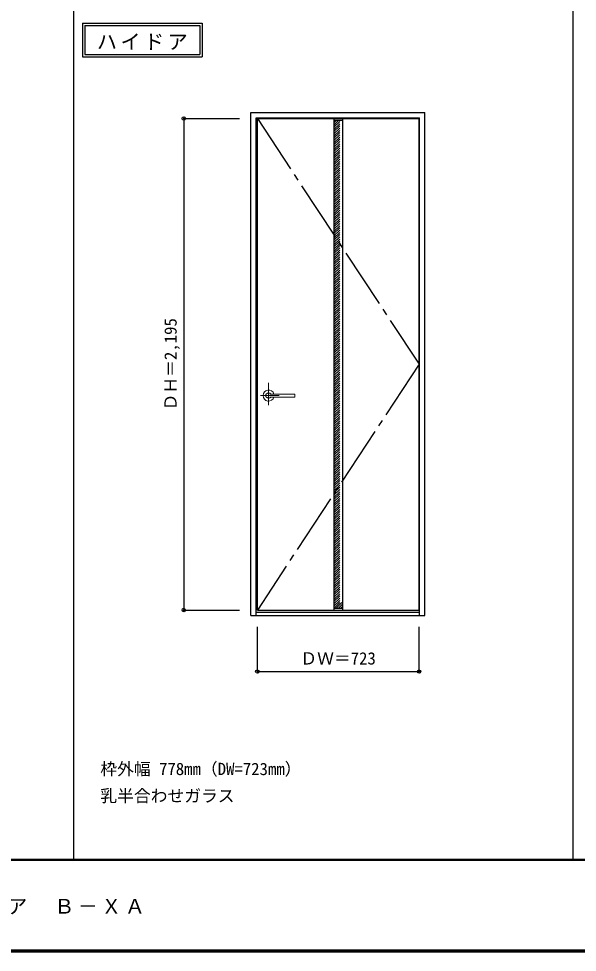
# Model space of a CAD drawing. Units: millimetres, scale not verified. Extents: x -6000 to 5700, y -4307 to 4175.
# Drawn here: x -3503 to -1007, y -4205 to -36 of the extents above; entities that cross this region are included whole.
import ezdxf
from ezdxf.enums import TextEntityAlignment as Align

# ---------------------------------------------------------------- set-up
doc = ezdxf.new("R2010")
doc.units = ezdxf.units.MM
doc.header["$LTSCALE"] = 30
doc.header["$PDMODE"] = 32
doc.header["$PDSIZE"] = 15
for name, pattern in [('CHAIN1', [8, 5, -1, 1, -1]), ('CHAIN2', [12, 9, -1, 1, -1]), ('DASHED1', [1.8, 1.2, -0.6])]:
    doc.linetypes.add(name, pattern=pattern)
for name, color, linetype in [('0-2_扉', 3, 'Continuous'), ('0-3_仕上げ', 3, 'Continuous'), ('0-4_枠', 3, 'Continuous'), ('0-7', 7, 'CHAIN2'), ('0-A_文字', 7, 'Continuous'), ('0-B_寸法', 7, 'Continuous'), ('0-C_ハッチ', 4, 'DASHED1'), ('F-1_枠', 6, 'Continuous'), ('F-A_文字', 7, 'Continuous')]:
    doc.layers.add(name, color=color, linetype=linetype)
doc.layers.add('0-5_レバー', color=7, linetype='Continuous', lineweight=18)
doc.styles.add('ＭＳ ゴシック', font='')
doc.styles.get('ＭＳ ゴシック').set_extended_font_data('MS Gothic')

msp = doc.modelspace()

# ---------------------------------------------------------------- linework, layer by layer
at = {"layer": '0-2_扉'}
for p, q in [((-2436.8, -481.25), (-1713.8, -481.25)), ((-2436.8, -2676.25), (-2436.8, -481.25)), ((-1713.8, -2676.25), (-1713.8, -481.25)), ((-2436.8, -2676.25), (-1713.8, -2676.25))]:
    msp.add_line(p, q, dxfattribs=at)
at = {"layer": '0-3_仕上げ'}
for p, q in [((-2094.3, -481.25), (-2094.3, -2676.25)), ((-2056.3, -481.25), (-2056.3, -2676.25))]:
    msp.add_line(p, q, dxfattribs=at)
at = {"layer": '0-3_仕上げ', "color": 7}
for p, q in [((-2094.3, -489.25), (-2056.3, -489.25)), ((-2094.3, -2668.25), (-2056.3, -2668.25))]:
    msp.add_line(p, q, dxfattribs=at)
at = {"layer": '0-4_枠'}
for p, q in [((-2465.8, -454.25), (-1687.8, -454.25)), ((-2465.8, -2701.25), (-2465.8, -454.25)), ((-1687.8, -2701.25), (-1687.8, -454.25)), ((-2441.8, -478.25), (-1711.8, -478.25)), ((-2441.8, -2701.25), (-2441.8, -478.25)), ((-1711.8, -2701.25), (-1711.8, -478.25)), ((-2465.8, -2701.25), (-1687.8, -2701.25)), ((-2441.8, -2686.25), (-1711.8, -2686.25))]:
    msp.add_line(p, q, dxfattribs=at)
at = {"layer": '0-5_レバー', "color": 4, "linetype": 'CHAIN1'}
for p, q in [((-2386.3, -1662.29), (-2386.3, -1762.14)), ((-2339.5, -1718.75), (-2422.52, -1718.75))]:
    msp.add_line(p, q, dxfattribs=at)
at = {"layer": '0-5_レバー'}
for q in [(-2269.3, -1713.26), (-2269.3, -1724.25)]:
    msp.add_line((-2269.3, -1718.75), q, dxfattribs=at)
for points in [[(-2376.34, -1711.76), (-2377.11, -1710.97), (-2379.08, -1709.6), (-2381.32, -1708.59), (-2383.76, -1707.96), (-2386.3, -1707.75), (-2388.84, -1707.96), (-2391.27, -1708.59), (-2393.52, -1709.6), (-2395.49, -1710.97), (-2397.11, -1712.64), (-2398.31, -1714.54), (-2399.05, -1716.6), (-2399.3, -1718.75), (-2399.05, -1720.9), (-2398.31, -1722.96), (-2397.11, -1724.86), (-2395.49, -1726.53), (-2393.52, -1727.9), (-2391.27, -1728.91), (-2388.84, -1729.54), (-2386.3, -1729.75), (-2383.76, -1729.54), (-2381.32, -1728.91), (-2379.08, -1727.9), (-2377.11, -1726.53), (-2376.34, -1725.74)], [(-2270.8, -1711.75), (-2280.53, -1711.75), (-2290.71, -1711.75), (-2300.31, -1711.75), (-2309.3, -1711.75), (-2317.71, -1711.75), (-2325.52, -1711.75), (-2332.34, -1711.75), (-2338.64, -1711.75), (-2344.4, -1711.75), (-2349.65, -1711.75), (-2354.44, -1711.75), (-2359.09, -1711.75), (-2363.3, -1711.75), (-2367.05, -1711.75), (-2369.05, -1711.75), (-2370.9, -1711.75), (-2372.91, -1711.76), (-2375.32, -1711.76), (-2376.81, -1711.76), (-2378.35, -1711.76), (-2379.87, -1711.76), (-2380.97, -1711.76), (-2381.43, -1711.76), (-2381.43, -1711.77)], [(-2381.28, -1725.74), (-2381.15, -1725.74), (-2380.71, -1725.74), (-2379.99, -1725.74), (-2378.97, -1725.74), (-2377.71, -1725.74), (-2376.36, -1725.74), (-2373.5, -1725.74), (-2370.52, -1725.75), (-2367.5, -1725.75), (-2364.46, -1725.75), (-2361.39, -1725.75), (-2358.31, -1725.75), (-2354.31, -1725.75), (-2349.9, -1725.75), (-2344.93, -1725.75), (-2339.4, -1725.75), (-2333.31, -1725.75), (-2326.66, -1725.75), (-2319.45, -1725.75), (-2310.86, -1725.75), (-2301.6, -1725.75), (-2291.66, -1725.75), (-2281.05, -1725.75), (-2270.8, -1725.75)], [(-2270.8, -1711.75), (-2279.88, -1711.75), (-2280.28, -1711.75)]]:
    msp.add_lwpolyline(points, dxfattribs=at)
for centre, radius, start, end in [((-2386.3, -1718.75), 24.55, 16.59952, 343.36736), ((-2270.8, -1713.25), 1.5, 0.00847, 89.9163), ((-2270.8, -1713.25), 1.5, 360, 90.17419), ((-2270.8, -1724.25), 1.5, 270.16419, 0), ((-2270.8, -1724.25), 1.5, 269.91059, 359.99153)]:
    msp.add_arc(centre, radius, start, end, dxfattribs=at)
at = {"layer": '0-7'}
for p, q in [((-2436.8, -481.25), (-1713.8, -1578.75)), ((-1713.8, -1578.75), (-2436.8, -2676.25))]:
    msp.add_line(p, q, dxfattribs=at)
at = {"layer": '0-A_文字'}
for p, q in [((-3218.4, -55.5), (-3218.4, -205.5)), ((-3208.4, -65.5), (-2694.07, -65.5)), ((-2694.07, -65.5), (-2694.07, -195.5)), ((-3218.4, -205.5), (-2684.07, -205.5))]:
    msp.add_line(p, q, dxfattribs=at)
for points in [[(-3218.4, -55.5), (-2684.07, -55.5), (-2684.07, -205.5)], [(-3208.4, -65.5), (-3208.4, -195.5), (-2694.07, -195.5)]]:
    msp.add_lwpolyline(points, dxfattribs=at)
at = {"layer": '0-B_寸法', "color": 4}
for p, q in [((-2765.8, -481.25), (-2515.8, -481.25)), ((-2765.8, -481.25), (-2765.8, -2676.25)), ((-2765.8, -2676.25), (-2515.8, -2676.25)), ((-2436.8, -2951.25), (-2436.8, -2751.25)), ((-1713.8, -2951.25), (-1713.8, -2751.25)), ((-2436.8, -2951.25), (-1713.8, -2951.25))]:
    msp.add_line(p, q, dxfattribs=at)
at = {"layer": '0-B_寸法'}
for p in [(-2765.8, -481.25), (-2765.8, -2676.25), (-2436.8, -2951.25), (-1713.8, -2951.25)]:
    msp.add_point(p, dxfattribs=at)
at = {"layer": '0-C_ハッチ'}
for p, q in [((-2094.3, -490.55), (-2093, -489.25)), ((-2094.3, -520.25), (-2063.3, -489.25)), ((-2094.3, -510.35), (-2073.2, -489.25)), ((-2094.3, -500.45), (-2083.1, -489.25)), ((-2094.3, -530.15), (-2056.3, -492.15)), ((-2094.3, -540.05), (-2056.3, -502.05)), ((-2094.3, -549.95), (-2056.3, -511.95)), ((-2094.3, -559.85), (-2056.3, -521.85)), ((-2094.3, -569.75), (-2056.3, -531.75)), ((-2094.3, -579.65), (-2056.3, -541.65)), ((-2094.3, -589.55), (-2056.3, -551.55)), ((-2094.3, -599.45), (-2056.3, -561.45)), ((-2094.3, -609.35), (-2056.3, -571.35)), ((-2094.3, -619.25), (-2056.3, -581.25)), ((-2094.3, -629.15), (-2056.3, -591.15)), ((-2094.3, -639.05), (-2056.3, -601.05)), ((-2094.3, -648.95), (-2056.3, -610.95)), ((-2094.3, -658.85), (-2056.3, -620.85)), ((-2094.3, -668.74), (-2056.3, -630.74)), ((-2094.3, -678.64), (-2056.3, -640.64)), ((-2094.3, -688.54), (-2056.3, -650.54)), ((-2094.3, -698.44), (-2056.3, -660.44)), ((-2094.3, -708.34), (-2056.3, -670.34)), ((-2094.3, -718.24), (-2056.3, -680.24)), ((-2094.3, -728.14), (-2056.3, -690.14)), ((-2094.3, -738.04), (-2056.3, -700.04)), ((-2094.3, -747.94), (-2056.3, -709.94)), ((-2094.3, -757.84), (-2056.3, -719.84)), ((-2094.3, -767.74), (-2056.3, -729.74)), ((-2094.3, -777.64), (-2056.3, -739.64)), ((-2094.3, -787.54), (-2056.3, -749.54)), ((-2094.3, -797.44), (-2056.3, -759.44)), ((-2094.3, -807.34), (-2056.3, -769.34)), ((-2094.3, -817.24), (-2056.3, -779.24)), ((-2094.3, -827.14), (-2056.3, -789.14)), ((-2094.3, -837.04), (-2056.3, -799.04)), ((-2094.3, -846.94), (-2056.3, -808.94)), ((-2094.3, -856.84), (-2056.3, -818.84)), ((-2094.3, -866.73), (-2056.3, -828.73)), ((-2094.3, -876.63), (-2056.3, -838.63)), ((-2094.3, -886.53), (-2056.3, -848.53)), ((-2094.3, -896.43), (-2056.3, -858.43)), ((-2094.3, -906.33), (-2056.3, -868.33)), ((-2094.3, -916.23), (-2056.3, -878.23)), ((-2094.3, -926.13), (-2056.3, -888.13)), ((-2094.3, -936.03), (-2056.3, -898.03)), ((-2094.3, -945.93), (-2056.3, -907.93)), ((-2094.3, -955.83), (-2056.3, -917.83)), ((-2094.3, -965.73), (-2056.3, -927.73)), ((-2094.3, -975.63), (-2056.3, -937.63)), ((-2094.3, -985.53), (-2056.3, -947.53)), ((-2094.3, -995.43), (-2056.3, -957.43)), ((-2094.3, -1005.33), (-2056.3, -967.33)), ((-2094.3, -1015.23), (-2056.3, -977.23)), ((-2094.3, -1025.13), (-2056.3, -987.13)), ((-2094.3, -1035.03), (-2056.3, -997.03)), ((-2094.3, -1044.93), (-2056.3, -1006.93)), ((-2094.3, -1054.83), (-2056.3, -1016.83)), ((-2094.3, -1064.72), (-2056.3, -1026.72)), ((-2094.3, -1074.62), (-2056.3, -1036.62)), ((-2094.3, -1084.52), (-2056.3, -1046.52)), ((-2094.3, -1094.42), (-2056.3, -1056.42)), ((-2094.3, -1104.32), (-2056.3, -1066.32)), ((-2094.3, -1114.22), (-2056.3, -1076.22)), ((-2094.3, -1124.12), (-2056.3, -1086.12)), ((-2094.3, -1134.02), (-2056.3, -1096.02)), ((-2094.3, -1143.92), (-2056.3, -1105.92)), ((-2094.3, -1153.82), (-2056.3, -1115.82)), ((-2094.3, -1163.72), (-2056.3, -1125.72)), ((-2094.3, -1173.62), (-2056.3, -1135.62)), ((-2094.3, -1183.52), (-2056.3, -1145.52)), ((-2094.3, -1193.42), (-2056.3, -1155.42)), ((-2094.3, -1203.32), (-2056.3, -1165.32)), ((-2094.3, -1213.22), (-2056.3, -1175.22)), ((-2094.3, -1223.12), (-2056.3, -1185.12)), ((-2094.3, -1233.02), (-2056.3, -1195.02)), ((-2094.3, -1242.92), (-2056.3, -1204.92)), ((-2094.3, -1252.82), (-2056.3, -1214.82)), ((-2094.3, -1262.71), (-2056.3, -1224.71)), ((-2094.3, -1272.61), (-2056.3, -1234.61)), ((-2094.3, -1282.51), (-2056.3, -1244.51)), ((-2094.3, -1292.41), (-2056.3, -1254.41)), ((-2094.3, -1302.31), (-2056.3, -1264.31)), ((-2094.3, -1312.21), (-2056.3, -1274.21)), ((-2094.3, -1322.11), (-2056.3, -1284.11)), ((-2094.3, -1332.01), (-2056.3, -1294.01)), ((-2094.3, -1341.91), (-2056.3, -1303.91)), ((-2094.3, -1351.81), (-2056.3, -1313.81)), ((-2094.3, -1361.71), (-2056.3, -1323.71)), ((-2094.3, -1371.61), (-2056.3, -1333.61)), ((-2094.3, -1381.51), (-2056.3, -1343.51)), ((-2094.3, -1391.41), (-2056.3, -1353.41)), ((-2094.3, -1401.31), (-2056.3, -1363.31)), ((-2094.3, -1411.21), (-2056.3, -1373.21)), ((-2094.3, -1421.11), (-2056.3, -1383.11)), ((-2094.3, -1431.01), (-2056.3, -1393.01)), ((-2094.3, -1440.91), (-2056.3, -1402.91)), ((-2094.3, -1450.81), (-2056.3, -1412.81)), ((-2094.3, -1460.7), (-2056.3, -1422.7)), ((-2094.3, -1470.6), (-2056.3, -1432.6)), ((-2094.3, -1480.5), (-2056.3, -1442.5)), ((-2094.3, -1490.4), (-2056.3, -1452.4)), ((-2094.3, -1500.3), (-2056.3, -1462.3)), ((-2094.3, -1510.2), (-2056.3, -1472.2)), ((-2094.3, -1520.1), (-2056.3, -1482.1)), ((-2094.3, -1530), (-2056.3, -1492)), ((-2094.3, -1539.9), (-2056.3, -1501.9)), ((-2094.3, -1549.8), (-2056.3, -1511.8)), ((-2094.3, -1559.7), (-2056.3, -1521.7)), ((-2094.3, -1569.6), (-2056.3, -1531.6)), ((-2094.3, -1579.5), (-2056.3, -1541.5)), ((-2094.3, -1589.4), (-2056.3, -1551.4)), ((-2094.3, -1599.3), (-2056.3, -1561.3)), ((-2094.3, -1609.2), (-2056.3, -1571.2)), ((-2094.3, -1619.1), (-2056.3, -1581.1)), ((-2094.3, -1629), (-2056.3, -1591)), ((-2094.3, -1638.9), (-2056.3, -1600.9)), ((-2094.3, -1648.79), (-2056.3, -1610.79)), ((-2094.3, -1658.69), (-2056.3, -1620.69)), ((-2094.3, -1668.59), (-2056.3, -1630.59)), ((-2094.3, -1678.49), (-2056.3, -1640.49)), ((-2094.3, -1688.39), (-2056.3, -1650.39)), ((-2094.3, -1698.29), (-2056.3, -1660.29)), ((-2094.3, -1708.19), (-2056.3, -1670.19)), ((-2094.3, -1718.09), (-2056.3, -1680.09)), ((-2094.3, -1727.99), (-2056.3, -1689.99)), ((-2094.3, -1737.89), (-2056.3, -1699.89)), ((-2094.3, -1747.79), (-2056.3, -1709.79)), ((-2094.3, -1757.69), (-2056.3, -1719.69)), ((-2094.3, -1767.59), (-2056.3, -1729.59)), ((-2094.3, -1777.49), (-2056.3, -1739.49)), ((-2094.3, -1787.39), (-2056.3, -1749.39)), ((-2094.3, -1797.29), (-2056.3, -1759.29)), ((-2094.3, -1807.19), (-2056.3, -1769.19)), ((-2094.3, -1817.09), (-2056.3, -1779.09)), ((-2094.3, -1826.99), (-2056.3, -1788.99)), ((-2094.3, -1836.89), (-2056.3, -1798.89)), ((-2094.3, -1846.78), (-2056.3, -1808.78)), ((-2094.3, -1856.68), (-2056.3, -1818.68)), ((-2094.3, -1866.58), (-2056.3, -1828.58)), ((-2094.3, -1876.48), (-2056.3, -1838.48)), ((-2094.3, -1886.38), (-2056.3, -1848.38)), ((-2094.3, -1896.28), (-2056.3, -1858.28)), ((-2094.3, -1906.18), (-2056.3, -1868.18)), ((-2094.3, -1916.08), (-2056.3, -1878.08)), ((-2094.3, -1925.98), (-2056.3, -1887.98)), ((-2094.3, -1935.88), (-2056.3, -1897.88)), ((-2094.3, -1945.78), (-2056.3, -1907.78)), ((-2094.3, -1955.68), (-2056.3, -1917.68)), ((-2094.3, -1965.58), (-2056.3, -1927.58)), ((-2094.3, -1975.48), (-2056.3, -1937.48)), ((-2094.3, -1985.38), (-2056.3, -1947.38)), ((-2094.3, -1995.28), (-2056.3, -1957.28)), ((-2094.3, -2005.18), (-2056.3, -1967.18)), ((-2094.3, -2015.08), (-2056.3, -1977.08)), ((-2094.3, -2024.98), (-2056.3, -1986.98)), ((-2094.3, -2034.88), (-2056.3, -1996.88)), ((-2094.3, -2044.77), (-2056.3, -2006.77)), ((-2094.3, -2054.67), (-2056.3, -2016.67)), ((-2094.3, -2064.57), (-2056.3, -2026.57)), ((-2094.3, -2074.47), (-2056.3, -2036.47)), ((-2094.3, -2084.37), (-2056.3, -2046.37)), ((-2094.3, -2094.27), (-2056.3, -2056.27)), ((-2094.3, -2104.17), (-2056.3, -2066.17)), ((-2094.3, -2114.07), (-2056.3, -2076.07)), ((-2094.3, -2123.97), (-2056.3, -2085.97)), ((-2094.3, -2133.87), (-2056.3, -2095.87)), ((-2094.3, -2143.77), (-2056.3, -2105.77)), ((-2094.3, -2153.67), (-2056.3, -2115.67)), ((-2094.3, -2163.57), (-2056.3, -2125.57)), ((-2094.3, -2173.47), (-2056.3, -2135.47)), ((-2094.3, -2183.37), (-2056.3, -2145.37)), ((-2094.3, -2193.27), (-2056.3, -2155.27)), ((-2094.3, -2203.17), (-2056.3, -2165.17)), ((-2094.3, -2213.07), (-2056.3, -2175.07)), ((-2094.3, -2222.97), (-2056.3, -2184.97)), ((-2094.3, -2232.87), (-2056.3, -2194.87)), ((-2094.3, -2242.76), (-2056.3, -2204.76)), ((-2094.3, -2252.66), (-2056.3, -2214.66)), ((-2094.3, -2262.56), (-2056.3, -2224.56)), ((-2094.3, -2272.46), (-2056.3, -2234.46)), ((-2094.3, -2282.36), (-2056.3, -2244.36)), ((-2094.3, -2292.26), (-2056.3, -2254.26)), ((-2094.3, -2302.16), (-2056.3, -2264.16)), ((-2094.3, -2312.06), (-2056.3, -2274.06)), ((-2094.3, -2321.96), (-2056.3, -2283.96)), ((-2094.3, -2331.86), (-2056.3, -2293.86)), ((-2094.3, -2341.76), (-2056.3, -2303.76)), ((-2094.3, -2351.66), (-2056.3, -2313.66)), ((-2094.3, -2361.56), (-2056.3, -2323.56)), ((-2094.3, -2371.46), (-2056.3, -2333.46)), ((-2094.3, -2381.36), (-2056.3, -2343.36)), ((-2094.3, -2391.26), (-2056.3, -2353.26)), ((-2094.3, -2401.16), (-2056.3, -2363.16)), ((-2094.3, -2411.06), (-2056.3, -2373.06)), ((-2094.3, -2420.96), (-2056.3, -2382.96)), ((-2094.3, -2430.86), (-2056.3, -2392.86)), ((-2094.3, -2440.75), (-2056.3, -2402.75)), ((-2094.3, -2450.65), (-2056.3, -2412.65)), ((-2094.3, -2460.55), (-2056.3, -2422.55)), ((-2094.3, -2470.45), (-2056.3, -2432.45)), ((-2094.3, -2480.35), (-2056.3, -2442.35)), ((-2094.3, -2490.25), (-2056.3, -2452.25)), ((-2094.3, -2500.15), (-2056.3, -2462.15)), ((-2094.3, -2510.05), (-2056.3, -2472.05)), ((-2094.3, -2519.95), (-2056.3, -2481.95)), ((-2094.3, -2529.85), (-2056.3, -2491.85)), ((-2094.3, -2539.75), (-2056.3, -2501.75)), ((-2094.3, -2549.65), (-2056.3, -2511.65)), ((-2094.3, -2559.55), (-2056.3, -2521.55)), ((-2094.3, -2569.45), (-2056.3, -2531.45)), ((-2094.3, -2579.35), (-2056.3, -2541.35)), ((-2094.3, -2589.25), (-2056.3, -2551.25)), ((-2094.3, -2599.15), (-2056.3, -2561.15)), ((-2094.3, -2609.05), (-2056.3, -2571.05)), ((-2094.3, -2618.95), (-2056.3, -2580.95)), ((-2094.3, -2628.84), (-2056.3, -2590.84)), ((-2094.3, -2638.74), (-2056.3, -2600.74)), ((-2094.3, -2648.64), (-2056.3, -2610.64)), ((-2094.3, -2658.54), (-2056.3, -2620.54)), ((-2094.11, -2668.25), (-2056.3, -2630.44)), ((-2084.21, -2668.25), (-2056.3, -2640.34)), ((-2074.31, -2668.25), (-2056.3, -2650.24)), ((-2064.41, -2668.25), (-2056.3, -2660.14))]:
    msp.add_line(p, q, dxfattribs=at)
at = {"layer": 'F-1_枠'}
for p, q in [((-3258.4, 4175), (-3258.4, -3790)), ((-1026.8, 4175), (-1026.8, -3790)), ((5700, -3790), (-6000, -3790)), ((5700, -3795), (-6000, -3795)), ((5700, -4195), (-6000, -4195)), ((5700, -4200), (-6000, -4200)), ((5700, -4205), (-6000, -4205))]:
    msp.add_line(p, q, dxfattribs=at)

# ---------------------------------------------------------------- texts
at = {"layer": '0-A_文字', "style": 'ＭＳ ゴシック'}
for s, p in [('枠外幅 778mm（DW=723mm）', (-3138.4, -3430)), ('乳半合わせガラス', (-3138.4, -3550))]:
    msp.add_text(s, height=54.99, dxfattribs=at).set_placement(p, align=Align.BOTTOM_LEFT)
at = {"layer": '0-A_文字', "insert": (-3153.74, -175.5), "char_height": 65.98, "attachment_point": 7, "style": 'ＭＳ ゴシック'}
msp.add_mtext('\\T1.17;ハイドア', dxfattribs=at)
at = {"layer": '0-B_寸法', "style": 'ＭＳ ゴシック'}
msp.add_text('ＤＨ＝2,195', height=54.99, rotation=90, dxfattribs=at).set_placement((-2780.8, -1785), align=Align.BOTTOM_LEFT)
msp.add_text('ＤＷ＝723', height=54.99, dxfattribs=at).set_placement((-2244.55, -2936.25), align=Align.BOTTOM_LEFT)
at = {"layer": 'F-A_文字', "insert": (-5240, -4040), "char_height": 65.98, "attachment_point": 7, "style": 'ＭＳ ゴシック'}
msp.add_mtext('\\T1.17;ドレタス\u3000シングルドア／トイレドア\u3000Ｂ－ＸＡ', dxfattribs=at)

doc.saveas('drawing.dxf')
